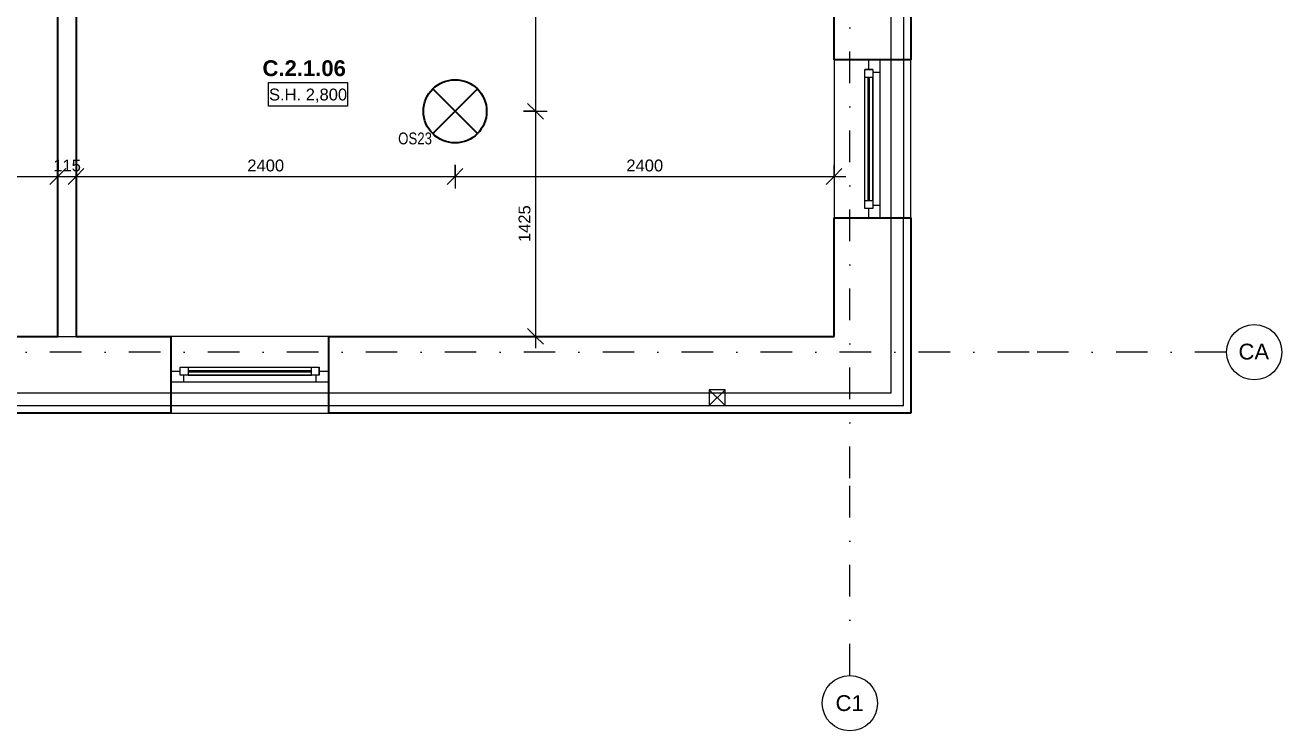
# Model space of a CAD drawing. Header units: millimetres. Extents: x -48130 to -1543, y -7799 to 13735.
# Drawn here: x -28557 to -20600, y -7799 to -3331 of the extents above; entities that cross this region are included whole.
import ezdxf

# ---------------------------------------------------------------- set-up
doc = ezdxf.new("R2010")
doc.units = ezdxf.units.MM
doc.linetypes.add('HA_DashDot_10mm-S3mm', pattern=[500, 200, -150, 0, -150])
for name, color, linetype, lineweight in [('-UNDERLAY_A-FLOR-____-OTLN', 9, 'Continuous', 9), ('A-____-____-DIMS', 9, 'Continuous', 5), ('A-____-____-DIMS-50', 9, 'Continuous', 5), ('A-AREA-____-IDEN', 9, 'Continuous', 9), ('A-GLAZ-____-MCUT', 9, 'Continuous', 5), ('A-GLAZ-____-OTLN', 9, 'Continuous', 5), ('A-WALL-____-MCUT', 9, 'Continuous', 25), ('A-WALL-____-OTLN', 9, 'Continuous', 9), ('E-LITE-EQPM-IDEN', 9, 'Continuous', 9), ('E-LITE-EQPM-OTLN', 9, 'Continuous', 9), ('G-____-____-DIMS', 9, 'Continuous', 5), ('I-WALL-____-MCUT', 9, 'Continuous', 25), ('M-HVAC-DUCT-OTLN', 9, 'Continuous', 9), ('S-GRID-____-IDEN', 9, 'Continuous', 9), ('S-GRID-____-OTLN', 9, 'Continuous', 5)]:
    doc.layers.add(name, color=color, linetype=linetype, lineweight=lineweight)
doc.styles.add('Arial', font='arial.ttf', dxfattribs={"height": 100})
doc.styles.add('Arial_1', font='arial.ttf', dxfattribs={"height": 75})
doc.styles.add('Arial_2', font='arial.ttf', dxfattribs={"width": 0.8, "height": 75})
doc.styles.add('Arial_B', font='arialbd.ttf', dxfattribs={"height": 100})
doc.dimstyles.new('Inner_Dimensions', dxfattribs={"dimscale": 304.8, "dimtxt": 76.519455, "dimasz": 0.328084, "dimexe": 0.246063, "dimexo": 0.0625, "dimgap": 0.032808, "dimtad": 1, "dimdec": 0, "dimzin": 0, "dimdsep": 46, "dimtxsty": 'Arial_1', "dimblk1": 'OBLIQUE', "dimblk2": 'OBLIQUE', "dimsah": 1, "dimcen": 0.09, "dimdle": 0.246063, "dimazin": 0, "dimtfac": 1, "dimtdec": 4, "dimtix": 1, "dimtmove": 0, "dimatfit": 3, "dimfxl": 0.246063, "dimfxlon": 1, "dimtvp": 1, "dimtolj": 1, "dimtzin": 0, "dimlwd": 9, "dimlwe": 9, "dimarcsym": 2})

# ---------------------------------------------------------------- blocks, each defined once
blk = doc.blocks.new('HA_WD_SinglePanel - 1000x1500-1662820-DPS_2NP-C')
at = {"layer": 'A-GLAZ-____-MCUT'}
for p, q in [((-500, 70), (-420, 70)), ((-440, 0), (-500, 0)), ((-440, -25), (-440, 25)), ((-440, 25), (-390, 25)), ((-420, 70), (-420, 25)), ((-390, 25), (-390, -25)), ((390, 5), (-390, 5)), ((390, -25), (390, 25)), ((390, 25), (440, 25)), ((420, 25), (420, 70)), ((420, 70), (500, 70)), ((440, 25), (440, -25)), ((500, 0), (440, 0)), ((-390, -25), (-440, -25)), ((390, -5), (-390, -5)), ((440, -25), (390, -25))]:
    blk.add_line(p, q, dxfattribs=at)
at = {"layer": 'A-GLAZ-____-OTLN'}
for p, q in [((-440, 25), (-440, -25)), ((-440, 25), (440, 25)), ((-420, 70), (420, 70)), ((390, 25), (-390, 25)), ((440, 25), (440, -25)), ((440, -25), (-440, -25)), ((390, -25), (-390, -25))]:
    blk.add_line(p, q, dxfattribs=at)
blk = doc.blocks.new('HA_LF_GenericSymbol - OS23_pokoje-1614891-DPS_2NP-C')
at = {"layer": 'E-LITE-EQPM-OTLN', "color": 11, "lineweight": 25}
for p, q in [((141.4, 141.4), (-141.4, -141.4)), ((-141.4, 141.4), (141.4, -141.4))]:
    blk.add_line(p, q, dxfattribs=at)
blk.add_circle((0, 0), 200, dxfattribs=at)
blk = doc.blocks.new('Grid - Radius 3_5mm-353793-DPS_2NP-C')
at = {"layer": 'S-GRID-____-IDEN'}
blk.add_circle((0, 0), 3.5, dxfattribs=at)
blk = doc.blocks.new('DIMBLOCK18-DPS_2NP-C')
at = {"layer": 'A-____-____-DIMS-50', "lineweight": 9, "transparency": 16777216}
for p, q in [((-30399.9, -4214.6), (-30399.9, -4364.6)), ((-30399.9, -4289.6), (-30399.9, -4214.6)), ((-28349.9, -4214.6), (-28349.9, -4364.6)), ((-28349.9, -4289.6), (-28349.9, -4214.6)), ((-30399.9, -4289.6), (-30449.9, -4339.6)), ((-30399.9, -4289.6), (-30349.9, -4239.6)), ((-30399.9, -4289.6), (-28349.9, -4289.6)), ((-28349.9, -4289.6), (-28399.9, -4339.6)), ((-28349.9, -4289.6), (-28299.9, -4239.6))]:
    blk.add_line(p, q, dxfattribs=at)
at = {"layer": 'A-____-____-DIMS-50', "color": 0, "lineweight": 9, "transparency": 16777216, "insert": (-29490.3, -4182.2), "char_height": 75, "width": 276.883, "attachment_point": 1, "line_spacing_factor": 0.941778, "style": 'Arial_1'}
blk.add_mtext('2050', dxfattribs=at)
blk = doc.blocks.new('_Oblique')
at = {"color": 0, "linetype": 'ByBlock', "lineweight": -2}
blk.add_line((-0.5, -0.5), (0.5, 0.5), dxfattribs=at)
blk = doc.blocks.new('DIMBLOCK19-DPS_2NP-C')
at = {"layer": 'A-____-____-DIMS-50', "lineweight": 9, "transparency": 16777216}
for p, q in [((-28349.9, -4214.6), (-28349.9, -4364.6)), ((-28349.9, -4289.6), (-28349.9, -4214.6)), ((-28234.9, -4214.6), (-28234.9, -4364.6)), ((-28234.9, -4289.6), (-28234.9, -4214.6)), ((-28349.9, -4289.6), (-28399.9, -4339.6)), ((-28349.9, -4289.6), (-28299.9, -4239.6)), ((-28349.9, -4289.6), (-28234.9, -4289.6)), ((-28234.9, -4289.6), (-28284.9, -4339.6)), ((-28234.9, -4289.6), (-28184.9, -4239.6))]:
    blk.add_line(p, q, dxfattribs=at)
at = {"layer": 'A-____-____-DIMS-50', "color": 0, "lineweight": 9, "transparency": 16777216, "insert": (-28378.9, -4182.2), "char_height": 75, "width": 207.662, "attachment_point": 1, "line_spacing_factor": 0.941778, "style": 'Arial_1'}
blk.add_mtext('115', dxfattribs=at)
blk = doc.blocks.new('DIMBLOCK20-DPS_2NP-C')
at = {"layer": 'A-____-____-DIMS-50', "lineweight": 9, "transparency": 16777216}
for p, q in [((-28234.9, -4214.6), (-28234.9, -4364.6)), ((-28234.9, -4289.6), (-28234.9, -4214.6)), ((-25834.9, -4214.6), (-25834.9, -4364.6)), ((-25834.9, -4289.6), (-25834.9, -4214.6)), ((-28234.9, -4289.6), (-28284.9, -4339.6)), ((-28234.9, -4289.6), (-28184.9, -4239.6)), ((-28234.9, -4289.6), (-25834.9, -4289.6)), ((-25834.9, -4289.6), (-25884.9, -4339.6)), ((-25834.9, -4289.6), (-25784.9, -4239.6))]:
    blk.add_line(p, q, dxfattribs=at)
at = {"layer": 'A-____-____-DIMS-50', "color": 0, "lineweight": 9, "transparency": 16777216, "insert": (-27150.3, -4182.2), "char_height": 75, "width": 276.883, "attachment_point": 1, "line_spacing_factor": 0.941778, "style": 'Arial_1'}
blk.add_mtext('2400', dxfattribs=at)
blk = doc.blocks.new('DIMBLOCK21-DPS_2NP-C')
at = {"layer": 'A-____-____-DIMS-50', "lineweight": 9, "transparency": 16777216}
for p, q in [((-25834.9, -4214.6), (-25834.9, -4364.6)), ((-25834.9, -4289.6), (-25834.9, -4214.6)), ((-23434.9, -4214.6), (-23434.9, -4364.6)), ((-23434.9, -4289.6), (-23434.9, -4214.6)), ((-25834.9, -4289.6), (-25884.9, -4339.6)), ((-25834.9, -4289.6), (-25784.9, -4239.6)), ((-25834.9, -4289.6), (-23359.9, -4289.6)), ((-23434.9, -4289.6), (-23484.9, -4339.6)), ((-23434.9, -4289.6), (-23384.9, -4239.6))]:
    blk.add_line(p, q, dxfattribs=at)
at = {"layer": 'A-____-____-DIMS-50', "color": 0, "lineweight": 9, "transparency": 16777216, "insert": (-24750.3, -4182.2), "char_height": 75, "width": 276.883, "attachment_point": 1, "line_spacing_factor": 0.941778, "style": 'Arial_1'}
blk.add_mtext('2400', dxfattribs=at)
blk = doc.blocks.new('DIMBLOCK47-DPS_2NP-C')
at = {"layer": 'A-____-____-DIMS-50', "lineweight": 9, "transparency": 16777216}
for p, q in [((-25325.7, -2416.8), (-25375.7, -2366.8)), ((-25250.7, -2416.8), (-25400.7, -2416.8)), ((-25325.7, -2416.8), (-25325.7, -3876.8)), ((-25325.7, -2416.8), (-25275.7, -2466.8)), ((-25325.7, -2416.8), (-25250.7, -2416.8)), ((-25400.7, -3876.8), (-25250.7, -3876.8)), ((-25325.7, -3876.8), (-25400.7, -3876.8)), ((-25325.7, -3876.8), (-25375.7, -3826.8)), ((-25325.7, -3876.8), (-25275.7, -3926.8))]:
    blk.add_line(p, q, dxfattribs=at)
at = {"layer": 'A-____-____-DIMS-50', "color": 0, "lineweight": 9, "transparency": 16777216, "insert": (-25433, -3262.2), "char_height": 75, "width": 276.883, "attachment_point": 1, "rotation": 90, "line_spacing_factor": 0.941778, "style": 'Arial_1'}
blk.add_mtext('1460', dxfattribs=at)
blk = doc.blocks.new('DIMBLOCK48-DPS_2NP-C')
at = {"layer": 'A-____-____-DIMS-50', "lineweight": 9, "transparency": 16777216}
for p, q in [((-25400.7, -3876.8), (-25250.7, -3876.8)), ((-25325.7, -3876.8), (-25400.7, -3876.8)), ((-25325.7, -3876.8), (-25375.7, -3826.8)), ((-25325.7, -3876.8), (-25325.7, -5376.8)), ((-25325.7, -3876.8), (-25275.7, -3926.8)), ((-25325.7, -5301.8), (-25375.7, -5251.8)), ((-25250.7, -5301.8), (-25400.7, -5301.8)), ((-25325.7, -5301.8), (-25275.7, -5351.8)), ((-25325.7, -5301.8), (-25250.7, -5301.8))]:
    blk.add_line(p, q, dxfattribs=at)
at = {"layer": 'A-____-____-DIMS-50', "color": 0, "lineweight": 9, "transparency": 16777216, "insert": (-25433, -4704.7), "char_height": 75, "width": 276.883, "attachment_point": 1, "rotation": 90, "line_spacing_factor": 0.941778, "style": 'Arial_1'}
blk.add_mtext('1425', dxfattribs=at)
blk = doc.blocks.new('Spot Elevations - Generic-448778-DPS_2NP-C')
at = {"layer": 'G-____-____-DIMS', "lineweight": 9}
for p, q in [((-5, 0), (-5, 3)), ((-5, 3), (5, 3)), ((5, 3), (5, 0)), ((5, 0), (-5, 0))]:
    blk.add_line(p, q, dxfattribs=at)

msp = doc.modelspace()

# ---------------------------------------------------------------- linework, layer by layer
at = {"layer": '-UNDERLAY_A-FLOR-____-OTLN'}
for p, q in [((-23074.9, 548.2), (-23074.9, -5661.8)), ((-22994.9, -1051.8), (-22994.9, -4551.8)), ((-23074.9, -5661.8), (-32449.9, -5661.8)), ((-26634.9, -5741.8), (-31884.9, -5741.8))]:
    msp.add_line(p, q, dxfattribs=at)
at = {"layer": 'A-WALL-____-MCUT'}
for p, q in [((-22949.9, -1676.8), (-22949.9, -3551.8)), ((-23434.9, -3551.8), (-23434.9, -2416.8)), ((-22949.9, -3551.8), (-23434.9, -3551.8)), ((-23434.9, -5301.8), (-23434.9, -4551.8)), ((-23434.9, -4551.8), (-22949.9, -4551.8)), ((-22949.9, -4551.8), (-22949.9, -5786.8)), ((-28884.9, -5301.8), (-28349.9, -5301.8)), ((-28234.9, -5301.8), (-27634.9, -5301.8)), ((-27634.9, -5301.8), (-27634.9, -5786.8)), ((-26634.9, -5301.8), (-23434.9, -5301.8)), ((-26634.9, -5786.8), (-26634.9, -5301.8)), ((-27634.9, -5786.8), (-28884.9, -5786.8)), ((-22949.9, -5786.8), (-26634.9, -5786.8))]:
    msp.add_line(p, q, dxfattribs=at)
at = {"layer": 'A-WALL-____-MCUT', "lineweight": 9}
msp.add_line((-28349.9, -5301.8), (-28234.9, -5301.8), dxfattribs=at)
at = {"layer": 'A-WALL-____-OTLN'}
for p, q in [((-23434.9, -3551.8), (-23434.9, -4551.8)), ((-22949.9, -4551.8), (-22949.9, -3551.8)), ((-22994.9, -5741.8), (-22994.9, -4551.8)), ((-26634.9, -5301.8), (-27634.9, -5301.8)), ((-27634.9, -5786.8), (-26634.9, -5786.8)), ((-22994.9, -5741.8), (-26634.9, -5741.8))]:
    msp.add_line(p, q, dxfattribs=at)
at = {"layer": 'I-WALL-____-MCUT'}
for p, q in [((-28349.9, -5301.8), (-28349.9, -2416.8)), ((-28234.9, -2416.8), (-28234.9, -5301.8))]:
    msp.add_line(p, q, dxfattribs=at)
at = {"layer": 'M-HVAC-DUCT-OTLN', "lineweight": 5}
for p, q in [((-24124.9, -5740.1), (-24224.9, -5640.1)), ((-24124.9, -5640.1), (-24224.9, -5740.1)), ((-24124.9, -5640.1), (-24224.9, -5640.1)), ((-24224.9, -5640.1), (-24224.9, -5740.1)), ((-24124.9, -5740.1), (-24124.9, -5640.1)), ((-24224.9, -5740.1), (-24124.9, -5740.1))]:
    msp.add_line(p, q, dxfattribs=at)
at = {"layer": 'S-GRID-____-OTLN', "linetype": 'HA_DashDot_10mm-S3mm', "lineweight": 9}
for p, q in [((-23334.9, -6198.9), (-23334.9, 12134.7)), ((-22199.7, -5401.8), (-46530.3, -5401.8)), ((-20949.7, -5401.8), (-22199.7, -5401.8)), ((-23334.9, -7448.9), (-23334.9, -6198.9))]:
    msp.add_line(p, q, dxfattribs=at)

# ---------------------------------------------------------------- block references
at = {"layer": 'A-GLAZ-____-OTLN'}
for p, rotation in [((-23214.9, -4051.8), 269.9999999999999), ((-27134.9, -5521.8), 180)]:
    msp.add_blockref('HA_WD_SinglePanel - 1000x1500-1662820-DPS_2NP-C', p, dxfattribs=dict(at, rotation=rotation))
at = {"layer": 'E-LITE-EQPM-OTLN', "color": 11, "lineweight": 25}
msp.add_blockref('HA_LF_GenericSymbol - OS23_pokoje-1614891-DPS_2NP-C', (-25834.9, -3876.8), dxfattribs=at)
at = {"layer": 'G-____-____-DIMS', "lineweight": 9, "xscale": 49.99999999999998, "yscale": 49.99999999999998, "zscale": 49.99999999999998}
msp.add_blockref('Spot Elevations - Generic-448778-DPS_2NP-C', (-26766.5, -3843.9), dxfattribs=at)
at = {"layer": 'S-GRID-____-IDEN', "xscale": 49.99999999999998, "yscale": 49.99999999999998, "zscale": 49.99999999999998, "rotation": 90}
msp.add_blockref('Grid - Radius 3_5mm-353793-DPS_2NP-C', (-20774.7, -5401.8), dxfattribs=at)
at = {"layer": 'S-GRID-____-IDEN', "xscale": 49.99999999999998, "yscale": 49.99999999999998, "zscale": 49.99999999999998}
msp.add_blockref('Grid - Radius 3_5mm-353793-DPS_2NP-C', (-23334.9, -7623.9), dxfattribs=at)

# ---------------------------------------------------------------- texts
at = {"layer": 'A-AREA-____-IDEN', "lineweight": 5, "insert": (-27054.3, -3553.8), "char_height": 100, "width": 653.375, "attachment_point": 1, "style": 'Arial_B'}
msp.add_mtext('C.2.1.06', dxfattribs=at)
at = {"layer": 'E-LITE-EQPM-IDEN', "lineweight": 5, "insert": (-26195.3, -4011.1), "char_height": 75, "width": 262.953, "attachment_point": 1, "style": 'Arial_2'}
msp.add_mtext('OS23', dxfattribs=at)
at = {"layer": 'G-____-____-DIMS', "lineweight": 9, "insert": (-27013.3, -3733), "char_height": 75, "width": 592.246, "attachment_point": 1, "line_spacing_factor": 0.941778, "style": 'Arial_1'}
msp.add_mtext('S.H. 2,800', dxfattribs=at)
at = {"layer": 'S-GRID-____-IDEN', "lineweight": 5, "char_height": 100, "attachment_point": 1, "style": 'Arial'}
for s, insert, width in [('CA', (-20874.4, -5347.9), 240.506), ('C1', (-23425.8, -7573.2), 220.464)]:
    msp.add_mtext(s, dxfattribs=dict(at, insert=insert, width=width))

# ---------------------------------------------------------------- dimensions: what is measured, and where the dimension line sits
at = {"layer": 'A-____-____-DIMS', "lineweight": 9}
for base, p1, p2, override, picture, middle in [((-25325.7, -3876.8), (-25250.7, -2416.8), (-25400.7, -3876.8), {"dimpost": '<>', "dimfxl": 1467.685252}, 'DIMBLOCK47-DPS_2NP-C', (-25374, -3146.8)), ((-25325.7, -5301.8), (-25400.7, -3876.8), (-25250.7, -5301.8), {"dimpost": '<>', "dimfxl": 1432.872988}, 'DIMBLOCK48-DPS_2NP-C', (-25374, -4589.3))]:
    dim = msp.add_linear_dim(base=base, p1=p1, p2=p2, angle=90, dimstyle='Inner_Dimensions', override=override, dxfattribs=at)
    dim.commit()
    dim.dimension.update_dxf_attribs({"geometry": picture, "text_midpoint": middle})
for base, p1, p2, override, picture, middle in [((-28349.9, -4289.6), (-30399.9, -4214.6), (-28349.9, -4214.6), {"dimpost": '<>', "dimfxl": 2050}, 'DIMBLOCK18-DPS_2NP-C', (-29374.9, -4241.3)), ((-28234.9, -4289.6), (-28349.9, -4214.6), (-28234.9, -4214.6), {"dimpost": '<>', "dimfxl": 115}, 'DIMBLOCK19-DPS_2NP-C', (-28292.4, -4241.3)), ((-25834.9, -4289.6), (-28234.9, -4214.6), (-25834.9, -4214.6), {"dimpost": '<>', "dimfxl": 2400}, 'DIMBLOCK20-DPS_2NP-C', (-27034.9, -4241.3)), ((-23434.9, -4289.6), (-25834.9, -4214.6), (-23434.9, -4214.6), {"dimpost": '<>', "dimfxl": 2400}, 'DIMBLOCK21-DPS_2NP-C', (-24634.9, -4241.3))]:
    dim = msp.add_linear_dim(base=base, p1=p1, p2=p2, dimstyle='Inner_Dimensions', override=override, dxfattribs=at)
    dim.commit()
    dim.dimension.update_dxf_attribs({"geometry": picture, "text_midpoint": middle})

doc.saveas('drawing.dxf')
